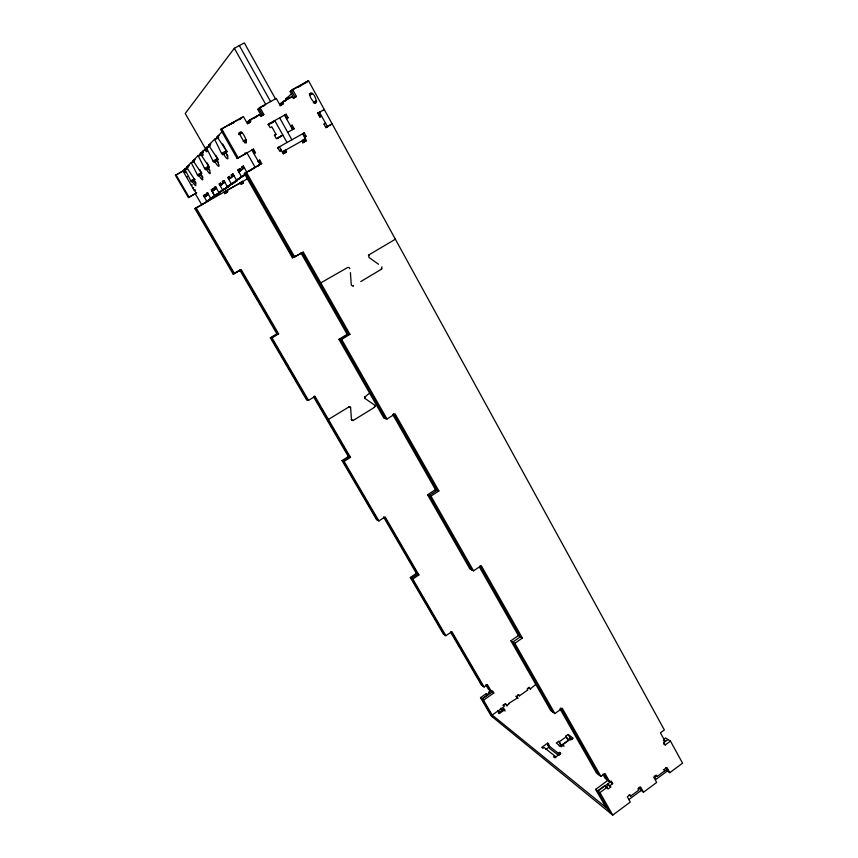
<?xml version="1.0" encoding="UTF-8"?>
<svg xmlns="http://www.w3.org/2000/svg" width="858" height="858" viewBox="0 0 858 858"><rect width="100%" height="100%" fill="white"/><g stroke="black" fill="none" stroke-linecap="round" stroke-linejoin="round"><path stroke-width="1.29" d="M350.407 272.608L351.265 284.684C350.965 286.229 355.18 285.682 352.96 285.939M374.227 407.325L375.096 406.07L374.42 407.368L352.917 420.645L351.49 419.991L350.611 407.604L349.635 406.746M378.539 264.253L368.908 257.432L368.886 254.89L395.366 239.21M365.09 396.718C362.752 399.453 369.498 392.106 370.849 393.103M360.757 281.574L381.263 269.326L381.939 266.859M364.95 396.686L364.607 397.2M228.754 125.15L234.373 121.772L233.708 122.919M187.999 167.149L184.717 168.962L190.884 181.038L191.677 181.982L192.321 181.446A5.523 0.922 60.2 0 0 195.796 185.596A5.523 0.922 60.2 0 0 193.726 180.212L194.358 179.622L193.887 178.378L186.508 167.181L191.152 162.559L194.562 160.671M191.216 162.666L197.533 175.139L198.348 176.115L199.045 175.536A5.738 0.987 60.3 0 0 202.681 179.826A5.738 0.987 60.3 0 0 200.568 174.206L201.255 173.563L200.761 172.265L193.093 160.628L198.123 155.63L200.954 154.065M209.996 145.452L206.295 147.49L213.138 161.272L214.05 162.323L214.875 161.636A6.253 1.18 60.5 0 0 218.887 166.27A6.253 1.18 60.5 0 0 216.677 160.06L217.492 159.298L216.977 157.861L208.591 145.206L214.586 139.243L218.447 137.119M214.586 139.243L221.675 153.689L222.63 154.783L223.53 154.032A6.542 1.287 60.7 0 0 227.756 158.837A6.542 1.287 60.7 0 0 225.504 152.306L226.394 151.48L225.868 149.968L217.095 136.754L222.715 131.156M381.263 269.326L382.014 268.425M275.472 98.874L244.337 42.9L234.341 48.252L185.242 113.492L205.834 149.292M369.069 254.847L368.436 255.555M327.413 419.165L328.421 419.455L349.345 406.681M196.074 193.286L188.438 197.565L175.429 175.289L186.218 169.058M245.903 153.593L237.14 158.483L220.613 129.483L243.393 116.527L247.351 123.541L250.654 121.718L249.667 119.97L259.556 114.511L260.532 116.259L263.814 114.446L259.899 107.443L276.287 98.423L280.18 105.416L283.43 103.614L282.464 101.866L292.224 96.482L293.189 98.23L296.428 96.439L292.578 89.457L308.483 80.706L664.36 729.965L660.424 732.85L665.068 741.312L663.76 742.277L665.229 744.948L670.463 741.087L682.571 763.18L669.776 772.693L667.299 771.02L665.551 767.856M187.344 176.555L186.508 177.091L182.851 170.817L187.784 167.782M184.717 168.962L185.36 172.597L183.247 170.42M198.123 155.63L204.708 168.758L205.48 169.734L206.328 169.144A5.974 1.073 60.4 0 0 210.135 173.595A5.974 1.073 60.4 0 0 207.968 167.696L208.719 166.892L208.215 165.648L200.214 153.539L202.853 151.866M207.357 147.737L202.005 151.759L202.37 152.981A3.475 0.633 60.6 0 1 203.089 155.416A3.475 0.633 60.6 0 1 201.491 153.85L200.697 153.056M206.295 147.49L206.145 149.26A3.55 0.654 60.6 0 1 206.875 151.759A3.55 0.654 60.6 0 1 205.234 150.161L204.418 149.356M186.754 168.661L187.409 168.404M199.796 155.813L201.512 154.118M186.797 168.736L187.376 168.179M261.679 116.356L257.797 109.427L259.899 107.443M186.508 177.091L191.323 185.36L192.289 184.813M263.974 105.834L265.648 104.279L234.341 48.252M248.627 123.563L247.651 121.836L249.667 119.97M247.447 123.852L250.654 121.718M259.556 114.511L254.183 118.222M238.899 134.213C240.658 127.434 245.088 137.055 246.117 139.886A1.501 1.416 56.5 0 1 245.613 141.881A1.501 1.416 56.5 0 1 243.64 141.27L239.393 133.773M238.674 134.588L241.935 132.507L240.959 133.398M241.141 133.065L241.87 132.4M263.814 114.446L262.741 115.401L258.837 108.44L264.672 105.234M294.026 98.488L290.208 91.581L292.578 89.457M279.622 104.344L287.13 99.217L285.049 101.04M287.001 98.799L285.961 98.767L292.46 93.05M302.134 84.545L307.175 81.692M206.328 169.144L208.998 167.482M214.875 161.636L217.685 159.878M302.284 84.674L308.483 80.706M280.116 105.813L283.43 103.614M292.224 96.482L282.4 102.284M191.323 185.36L194.305 190.487L194.948 190.122M243.243 141.441L246.053 139.779L243.908 141.366M296.428 96.439L295.216 97.469L291.388 90.53L307.228 81.8M246.117 139.886L245.12 140.744A1.501 1.416 56.4 0 1 244.38 142.825M226.319 187.805L230.159 185.264M272.158 122.726L274.753 120.57L287.012 142.514M235.21 181.542L239.361 178.807M286.154 114.243L284.985 115.197L286.915 118.661L288.084 117.718L286.154 114.243L268.211 124.195L270.163 127.681L271.793 126.77L276.008 134.288L274.882 135.156M311.1 94.573L312.376 93.533L309.963 94.863M194.305 190.487L195.152 189.961M188.438 197.565L195.581 193.415M237.14 158.483L253.507 149.12L255.469 152.585L254.44 153.378L252.477 149.925L253.507 149.12M196.707 192.632L195.259 193.629L201.694 204.687L216.581 195.088L216.119 195.42M313.502 102.424L316.334 100.751C313.084 87.848 304.847 92.696 313.985 102.199A1.48 1.373 63 0 0 315.905 102.831A1.48 1.373 63 0 0 316.398 100.858L315.047 101.759M292.256 125.225L291.066 126.137L292.986 129.579L294.176 128.689L292.256 125.225L290.637 126.137M211.561 198.606L212.001 198.295L206.746 201.255L203.539 195.71L204.987 194.745M205.427 194.423L204.333 195.12L204.762 196.761L203.968 195.388M204.762 194.798L205.555 196.171L207.025 195.098L206.66 193.382L207.464 194.766L208.505 194.123M207.84 194.498L207.475 192.771L210.746 198.434M210.714 198.348L214.575 195.624L211.282 189.94L212.827 188.91M213.299 188.556L212.13 189.296L212.569 191.012L211.744 189.586M212.602 188.942L213.438 190.379L215.026 189.21L214.189 187.763L214.672 187.398L215.508 188.857L216.613 188.159M215.916 188.556L215.079 187.098L215.562 186.744L218.962 192.653L214.607 195.721L212.141 191.452L216.441 188.288M227.81 187.237L228.335 186.862L222.64 190.068L219.198 184.03L220.409 183.247M219.702 183.655L220.56 185.135L220.12 183.333L220.635 182.958L221.493 184.449L223.219 183.183L222.351 181.671L224.045 180.545M232.282 183.902L237.323 180.577L231.392 183.912L227.788 177.606L228.346 177.198L229.236 178.754L231.563 177.37M229.697 178.41L228.807 176.855L229.365 176.437L230.255 178.003L231.381 177.37M230.255 178.003L232.143 176.619L231.242 175.043L231.81 174.614L232.711 176.201L233.944 175.418M233.194 175.847L232.282 174.26L232.861 173.831L236.54 180.287L231.392 183.912M245.667 174.453L241.538 176.769L237.773 170.163L239.672 168.897M240.283 168.436L238.889 169.337L239.822 170.967L239.318 171.343L238.385 169.712M239.5 168.876L240.433 170.517L242.503 168.994L241.559 167.331L242.192 166.87L243.136 168.533L244.455 167.696M243.661 168.147L242.717 166.473L243.35 166.002L246.621 171.793M629.15 794.916L630.705 796.106L638.663 790.207L637.923 788.888L640.561 786.915L643.532 792.213L656.692 782.432L653.742 777.134L656.381 775.192L657.11 776.511L664.971 770.677L664.242 769.347L666.859 767.406L669.776 772.693M628.742 799.656L640.926 790.615L639.146 787.451M668.243 770.312L656.22 779.246L654.461 776.082M480.501 697.661L481.928 698.787L487.784 694.69L486.347 693.575L480.501 697.661L491.162 715.915L612.751 815.1L630.298 802.058L627.305 796.76L629.965 794.787L630.705 796.106M610.467 813.234L597.683 790.819L604.836 785.553L608.054 788.974L610.735 786.99L607.689 783.901L610.735 786.99M602.863 774.302L605.255 778.517L609.802 781.992L611.143 781.005L612.655 783.676L609.974 785.66M610.37 781.928L597.865 791.13L595.634 789.36L608.097 780.201L612.655 783.676M663.802 742.599L667.974 739.521M608.451 785.231L605.769 787.204L604.836 785.553M597.683 790.819L599.935 792.599L607.11 787.312M224.914 182.057L223.745 182.797L222.876 181.285M204.376 197.168L208.322 194.262M224.742 182.186L220.077 185.618L222.361 184.341M228.721 179.268L233.816 175.525M238.749 171.9L244.348 167.782M323.831 109.813L324.27 109.492L317.921 113.17L319.605 116.785M559.952 708.783L596.46 773.026L600.954 776.469L604.997 773.508L609.802 781.992M663.427 739.499L665.508 737.977L670.463 741.087M562.966 744.583L563.588 745.066L561.196 746.792L556.274 743.017L558.655 741.312L561.304 745.323L568.425 740.186L565.776 736.185L568.146 734.48L573.155 738.159L570.774 739.886L570.141 739.414L562.966 744.583L563.996 746.374M554.697 755.898L553.485 756.777L554.718 757.753L560.778 753.378L559.534 752.412L558.333 753.281L547.661 744.926L548.852 744.068L547.661 743.146L541.73 747.404L542.91 748.337L544.101 747.49L554.697 755.898L555.737 757.7M257.625 161.594L259.717 160.081L261.669 163.546L260.607 164.286L258.666 160.843M545.731 749.506L549.678 746.664L547.661 743.146M558.655 741.312L559.266 741.773L566.398 736.647M559.105 745.999L560.692 744.851M572.179 739.51L570.173 738.019L567.803 739.725L568.425 740.186M277.66 148.026L279.418 146.772L283.279 153.668L286.529 151.845L285.564 150.118L283.258 151.705L284.212 153.41M510.885 640.797L514.832 643.285L522.383 638.052L518.382 635.617L510.885 640.797L550.686 710.553L554.879 713.556L562.258 708.3L600.954 776.469M350.493 457.389L348.359 456.585L342.031 460.564L344.133 461.411L350.493 457.389L315.004 396.396L308.515 400.386L306.628 399.935L270.324 337.773L271.997 337.816L278.614 333.859L241.291 269.712L233.097 274.024L194.895 208.633L247.469 178.839M438.878 490.958L435.446 489.65L427.584 494.755L430.963 496.106L438.878 490.958L395.13 413.899L387.012 418.994L383.944 418.275L338.91 339.328L341.645 339.382L349.967 334.33L303.324 252.155L292.406 257.797L244.358 173.563L261.669 163.546M231.349 183.805L227.338 186.636L235.8 181.306M241.495 176.662L236.497 180.18L245.12 174.764M249.077 171.321L259.974 164.35L251.802 149.925M222.64 190.068L233.741 183.086L233.183 183.473M241.538 176.769L245.313 174.12M502.874 705.308L504.912 703.882L506.906 705.415L508.998 703.946L508.494 703.56L517.803 697.736L515.765 696.246M517.932 694.712L519.465 695.838L527.767 689.993L527.155 688.91L529.311 687.387L530.544 689.542M536.4 683.912L530.459 688.835L528.367 687.376M497.501 710.51L499.399 712.011L498.294 712.784L499.292 713.577L504.783 709.705L503.785 708.923L502.681 709.695L500.782 708.204M498.766 712.762L502.863 709.877M304.236 132.861L303.003 133.73L304.901 137.151L306.145 136.304L304.236 132.861L277.788 147.683L279.729 151.126L281.349 150.214L280.212 151.019M209.931 199.174L213.428 196.997M206.789 201.651L210.65 198.938L206.714 201.158M214.736 196.074L221.696 191.195M257.904 165.809L259.974 164.35M206.842 201.727L210.253 199.346M215.24 195.849L218.232 193.747M226.394 188.031L218.962 192.653M245.56 174.603L236.54 180.287M219.594 192.975L220.077 192.642L214.607 195.721M486.347 693.575L487.13 694.916L489.307 693.393L488.685 692.309L490.873 690.776M485.853 684.791L488.513 689.371L491.419 691.591L492.524 690.829L493.79 693.007L483.515 700.192L482.078 699.055L492.32 691.891L493.79 693.007M450.525 632.056L481.231 684.791L484.094 686.99L487.408 684.684L491.419 691.591M242.406 181.113L243.425 182.883L240.883 184.309L240.122 182.979L226.952 190.401L225.547 191.366L226.308 192.685L224.614 193.64M324.195 124.088L325.514 123.187L323.916 124.078L325.804 127.51L332.185 123.927M410.306 577.455L412.795 579.032L418.908 574.957L416.387 573.423L410.306 577.455L443.221 633.826L445.881 635.735L451.887 631.638L484.094 686.99M238.631 183.998L240.122 182.979M302.617 140.873L305.491 138.921L282.314 151.941M226.308 192.685L227.713 191.731L226.952 190.401M283.215 153.839L286.529 151.845M427.584 494.755L469.873 568.897L473.541 570.827L481.274 565.647L522.383 638.052M243.425 182.883L241.913 183.891L240.905 182.132M302.713 143.007L306.445 140.637L302.627 133.762M325.6 127.681L332.121 123.82M342.031 460.564L376.587 519.723L378.882 520.935L385.124 516.891L418.908 574.957M348.605 406.906L350.611 407.604M338.91 339.328L347.179 334.32L349.967 334.33M270.324 337.773L276.898 333.848L278.614 333.859M349.882 268.629L349.013 267.46L347.49 267.578L319.702 283.494M292.406 257.797L295.581 255.941M303.324 252.155L293.586 257.475L245.345 172.855M233.097 274.024L240.54 269.927L277.756 333.859L271.16 337.795L307.572 400.16M240.54 269.927L233.816 273.831L195.495 208.204M194.895 208.633L205.781 202.499M227.713 191.731L224.464 193.651L225.161 193.168L224.131 191.398M227.788 177.606L228.539 177.198M239.822 170.967L240.605 170.528M239.318 171.343L240.09 170.903M258.076 161.004L259.717 160.081M222.351 181.671L223.08 181.263M232.143 176.619L233.269 175.987M219.198 184.03L219.905 183.633M215.079 187.098L215.776 186.712M214.189 187.763L214.886 187.376M304.536 137.205L306.145 136.304M211.282 189.94L211.969 189.554M220.978 184.824L221.696 184.427M220.56 185.135L221.267 184.738M207.035 193.104L207.7 192.728M206.22 193.715L207.336 193.007M203.539 195.71L204.204 195.334M212.569 191.012L214.125 189.993M244.358 173.563L254.065 167.953M257.389 166.238L259.524 164.897M326.33 127.51L328.442 126.319M207.025 195.098L208.355 194.348M205.555 196.171L206.22 195.796M204.762 196.761L205.791 196.117M306.445 140.637L303.228 142.449L302.273 140.733M214.575 195.624L218.672 193.318L218.029 193.608M253.829 153.507L255.469 152.585M319.82 116.624L321.418 115.723L319.712 116.892M192.878 188.031L193.726 187.505M242.717 166.473L243.511 166.034M241.559 167.331L242.353 166.892M237.773 170.163L238.556 169.723M232.282 174.26L233.044 173.831M231.242 175.043L231.992 174.614M228.807 176.855L229.547 176.437M204.547 168.5L208.065 166.538M207.968 167.696L209.041 167.106M206.338 169.369L208.097 168.382M197.372 174.882L200.761 173.005M201.222 173.627L201.92 173.241M200.568 174.206L201.598 173.627M199.045 175.536L201.083 174.399A5.738 0.997 60.3 0 0 203.003 177.295M199.077 175.729L201.34 174.464M190.744 180.791L194.005 178.979M194.337 179.676L195.002 179.311M276.008 134.288L274.378 135.199L276.319 138.664L282.829 135.028L277.306 138.556M193.726 180.212L194.712 179.654M192.321 181.446L194.283 180.352A5.523 0.922 60.2 0 0 195.216 181.864M192.374 181.606L194.552 180.394M319.723 112.334L317.739 113.449L319.466 112.173L327.348 126.512M317.696 113.535L319.82 112.344M287.698 132.304L294.176 128.689M276.812 138.61L281.681 135.896M186.744 167.567L187.409 167.203M184.974 169.005L187.591 167.546M182.851 170.817L186.1 169.015M175.429 175.289L184.513 170.249M268.232 124.496L273.82 121.396M268.264 124.785L273.82 121.697M221.503 153.41L225.332 151.276M313.224 102.874L315.218 101.759M226.351 151.555L227.134 151.126M225.504 152.306L226.662 151.662M286.454 118.618L288.084 117.718M223.53 154.032L225.836 152.756A6.542 1.298 60.7 0 0 228.035 156.038M223.466 154.343L226.34 152.745M212.977 161.004L216.645 158.955M217.46 159.374L218.211 158.955M216.677 160.06L217.793 159.438M214.843 161.905L217.782 160.264M208.591 145.206L210.843 143.962M208.859 145.646L209.609 145.227M206.521 147.597L209.288 146.064M207.282 147.533L210.06 145.999M202.735 151.362L203.453 150.954M204.183 150.558L204.901 150.161M200.214 153.539L203.078 151.963M200.472 153.957L203.164 152.477M199.067 155.663L201.19 154.494M239.811 134.138L240.637 133.687L240.143 132.818M193.093 160.628L195.152 159.491M193.34 161.036L194.026 160.65M192.063 162.591L194.337 161.336M186.508 167.181L189.382 165.594M220.613 129.483L242.406 117.482M229.579 124.7L233.708 122.426M239.157 119.68L241.43 118.436M257.797 109.427L260.113 108.14M290.208 91.581L293.5 89.768M297.887 87.355L301.179 85.543M217.095 136.754L219.434 135.457M285.961 98.767L287.484 97.93M288.245 97.512L289.007 97.093M217.374 137.205L218.157 136.776M215.615 139.296L218.693 137.591M258.494 115.476L248.659 120.903L249.635 122.64M247.651 121.836L250.922 120.034M283.397 102.102L280.18 103.882L281.134 105.609M351.308 419.712L353.485 420.441M239.039 132.883L240.755 133.087M309.245 94.048L311.046 94.466M253.818 294.219L254.612 294.09M364.779 398.648L364.553 398.112L374.774 405.233M374.903 405.737L375.043 405.77M374.849 406.638L374.946 406.049M315.004 396.396L314.039 396.192L349.421 456.982L343.082 460.982L377.734 520.334M349.045 406.681L349.774 406.778M408.451 442.16L410.07 442.621M663.427 740.272L665.068 741.312M663.577 743.897L665.229 744.948M663.331 769.562L664.971 770.677M655.491 775.375L657.11 776.511M643.532 792.213L641.14 790.454L639.371 787.279M488.685 692.309L490.132 693.425M558.451 755.34L549.688 748.455L547.661 744.926M490.722 713.856L608.204 809.276M226.995 152.091L222.79 144.037M217.546 158.827L215.787 155.298M208.923 166.409L207.239 163.052M194.498 190.326L196.064 192.996M384.62 517.46L417.642 574.184L411.54 578.238L444.551 634.781M451.201 631.853L482.657 685.885M239.8 270.131L276.898 333.848M313.738 397.125L348.359 456.585M383.451 516.859L416.387 573.423M196.096 207.775L234.534 273.638M271.997 337.816L308.515 400.386M344.133 461.411L378.882 520.935M412.795 579.032L445.881 635.735M483.515 700.192L492.181 715.046L504.225 706.563L503.592 705.48L505.78 703.946L507.035 706.113M175.965 174.753L189.017 197.104M481.928 698.787L492.61 717.095M503.785 708.923L505.04 711.089M486.625 684.738L489.961 690.486M500.45 708.536L501.705 710.692M227.37 186.744L223.841 180.555L223.316 180.952L224.185 182.475M519.465 695.838L518.843 694.755L516.666 696.278L517.91 698.444M226.244 190.884L227.005 192.213M559.534 752.412L560.564 754.203M558.333 753.281L559.362 755.083M241.656 181.617L242.664 183.387M559.266 741.773L561.304 745.323M568.146 734.48L570.173 738.019M221.503 128.582L238.106 157.711M246.332 172.158L294.777 257.153M341.645 339.382L387.012 418.994M430.963 496.106L473.541 570.827M514.832 643.285L554.879 713.556M599.935 792.599L612.751 815.1M385.478 418.629L340.272 339.35L348.562 334.32L302.102 252.499M471.696 569.862L429.257 495.431L437.151 490.304L393.565 413.556M552.777 712.043L512.848 642.031L520.377 636.829L480.062 565.862M565.776 736.185L567.299 738.845M595.634 789.36L605.941 807.432M244.766 140.111L246.053 142.385M603.925 773.905L607.518 780.254M244.723 140.916L246.031 143.222M255.051 167.117L246.857 152.681L245.527 153.743L245.034 152.874M560.778 707.968L598.702 774.742M300.879 252.842L347.179 334.32M392.664 414.371L435.446 489.65M479.525 567.235L518.382 635.617M284.406 150.911L285.36 152.627M239.339 45.571L270.57 101.576M279.644 117.857L291.87 139.79M302.702 140.036L303.968 142.299M281.317 102.874L282.282 104.612M284.524 115.144L292.567 129.59M303.936 139.2L305.201 141.473M317.782 112.43L320.345 117.096M199.946 169.659L201.437 172.619M315.111 101.866A1.48 1.373 62.9 0 1 315.015 103.486M306.22 82.647A1.973 0.536 62.2 0 1 306.295 82.465M196.128 183.14A5.523 0.922 60.2 0 1 195.678 182.539M209.963 170.334A5.974 1.083 60.4 0 1 209.459 169.594M208.944 168.801A5.974 1.083 60.4 0 1 208.44 167.964M218.136 162.119A6.253 1.19 60.6 0 1 217.085 160.414M222.608 189.961L218.919 192.557L226.877 187.559L222.608 189.961"/></g></svg>
